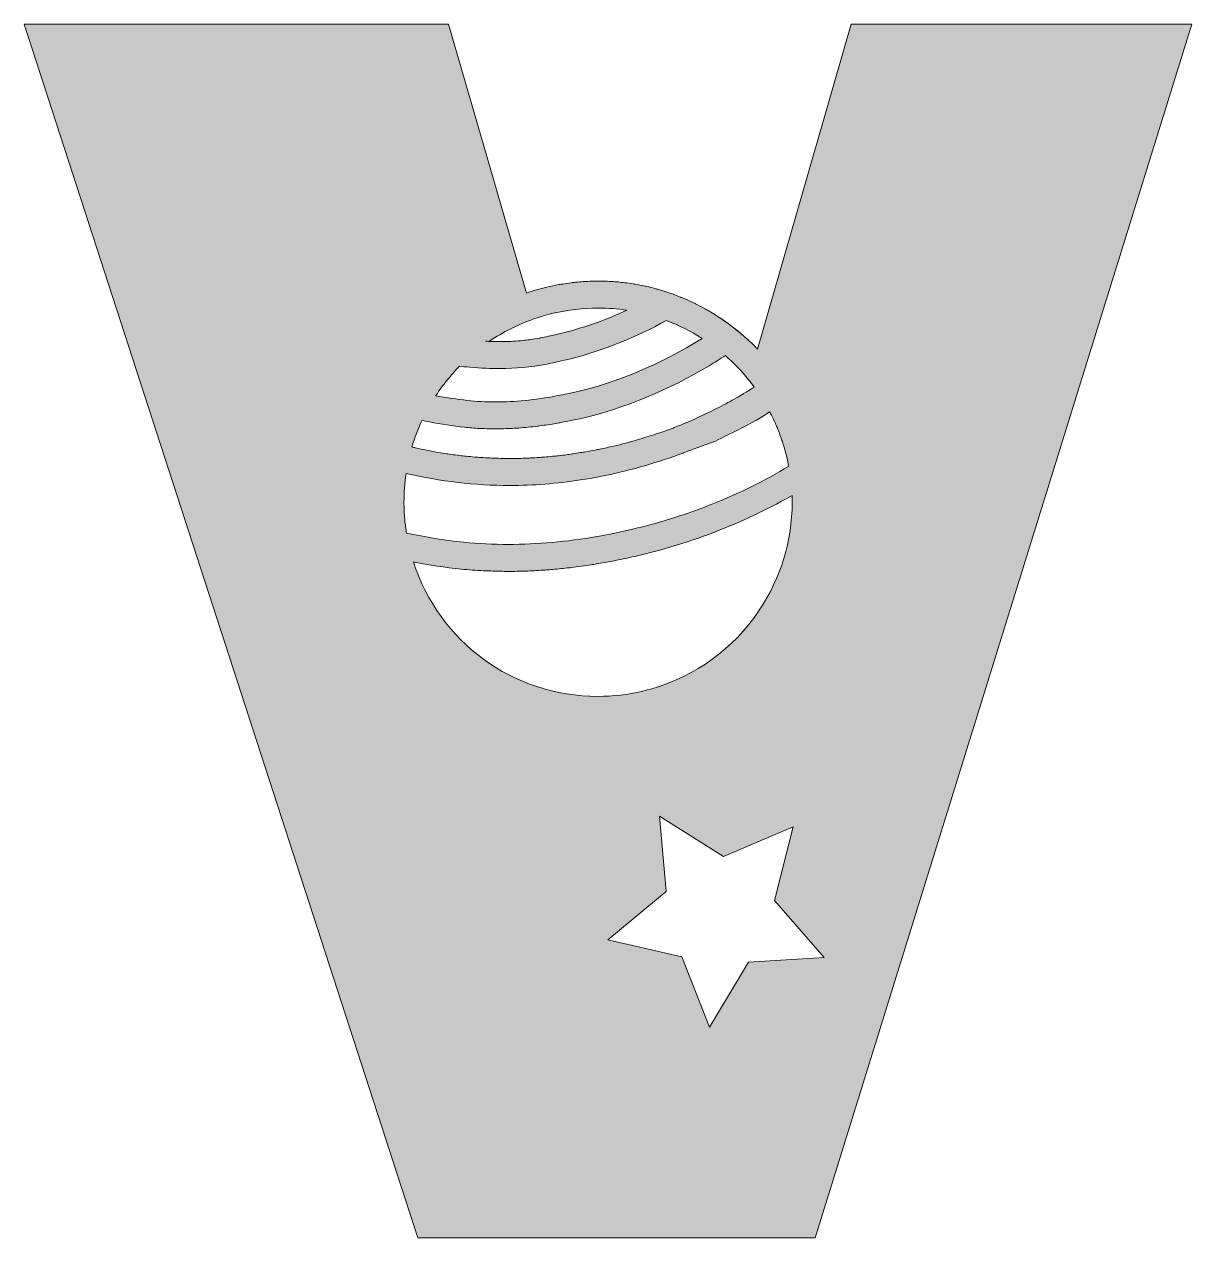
# Model space of a CAD drawing. Header units: millimetres. Extents: x -193 to -31, y -81 to 88.
import ezdxf

# ---------------------------------------------------------------- set-up
doc = ezdxf.new("R2010")
doc.units = ezdxf.units.MM
doc.header["$MEASUREMENT"] = 0
doc.layers.add('Layer 1', color=7, linetype='Continuous', lineweight=0)

# ---------------------------------------------------------------- blocks, each defined once
blk = doc.blocks.new('Block_0')
at = {"layer": 'Layer 1', "transparency": 33554687}
h = blk.add_hatch(color=7, dxfattribs=at)
h.dxf.hatch_style = 2
edge = h.paths.add_edge_path()
edge.add_spline(control_points=[(-92.39, -42.8), (-92.39, -42.8), (-97.82, -51.85), (-97.82, -51.85), (-97.82, -51.85), (-101.7, -42.04), (-101.7, -42.04), (-101.7, -42.04), (-111.98, -39.68), (-111.98, -39.68), (-111.98, -39.68), (-103.85, -32.96), (-103.85, -32.96), (-103.85, -32.96), (-104.78, -22.45), (-104.78, -22.45), (-104.78, -22.45), (-95.88, -28.1), (-95.88, -28.1), (-95.88, -28.1), (-86.17, -23.97), (-86.17, -23.97), (-86.17, -23.97), (-88.79, -34.19), (-88.79, -34.19), (-88.79, -34.19), (-81.87, -42.14), (-81.87, -42.14), (-81.87, -42.14), (-92.39, -42.8), (-92.39, -42.8)], knot_values=[0, 0, 0, 0, 1, 1, 1, 2, 2, 2, 3, 3, 3, 4, 4, 4, 5, 5, 5, 6, 6, 6, 7, 7, 7, 8, 8, 8, 9, 9, 9, 10, 10, 10, 10], degree=3, periodic=0)
edge = h.paths.add_edge_path()
edge.add_spline(control_points=[(-139.05, 12.92), (-136.84, 12.49), (-134.63, 12.15), (-132.42, 11.92), (-131.38, 11.82), (-130.34, 11.74), (-129.29, 11.69), (-128.94, 11.67), (-128.6, 11.67), (-128.25, 11.66), (-127.54, 11.63), (-126.83, 11.61), (-126.11, 11.6), (-126.01, 11.6), (-125.91, 11.6), (-125.81, 11.6), (-125.04, 11.6), (-124.27, 11.61), (-123.5, 11.64), (-123.36, 11.64), (-123.23, 11.65), (-123.1, 11.65), (-122.31, 11.69), (-121.51, 11.73), (-120.72, 11.79), (-120.45, 11.81), (-120.18, 11.83), (-119.91, 11.85), (-119.16, 11.91), (-118.4, 11.99), (-117.64, 12.07), (-117.45, 12.09), (-117.27, 12.11), (-117.08, 12.13), (-116.15, 12.24), (-115.22, 12.37), (-114.28, 12.52), (-114.05, 12.55), (-113.81, 12.6), (-113.58, 12.63), (-113.2, 12.7), (-112.82, 12.76), (-112.43, 12.83), (-112.07, 12.89), (-111.71, 12.96), (-111.35, 13.03), (-111.08, 13.08), (-110.81, 13.14), (-110.54, 13.19), (-109.59, 13.38), (-108.63, 13.59), (-107.67, 13.82), (-106.7, 14.05), (-105.72, 14.3), (-104.75, 14.56), (-102.68, 15.13), (-100.65, 15.78), (-98.67, 16.49), (-94.29, 18.06), (-90.17, 19.97), (-86.34, 22.16), (-86.15, 16.88), (-87.51, 11.66), (-90.34, 7.06), (-93.68, 1.64), (-98.72, -2.35), (-104.68, -4.36), (-105.47, -4.63), (-106.28, -4.86), (-107.1, -5.06), (-107.12, -5.06), (-107.15, -5.07), (-107.17, -5.07), (-109.21, -5.55), (-111.3, -5.8), (-113.37, -5.8), (-125.21, -5.8), (-135.47, 1.8), (-139.05, 12.92)], knot_values=[0, 0, 0, 0, 1, 1, 1, 2, 2, 2, 3, 3, 3, 4, 4, 4, 5, 5, 5, 6, 6, 6, 7, 7, 7, 8, 8, 8, 9, 9, 9, 10, 10, 10, 11, 11, 11, 12, 12, 12, 13, 13, 13, 14, 14, 14, 15, 15, 15, 16, 16, 16, 17, 17, 17, 18, 18, 18, 19, 19, 19, 20, 20, 20, 21, 21, 21, 22, 22, 22, 23, 23, 23, 24, 24, 24, 25, 25, 25, 26, 26, 26, 26], degree=3, periodic=0)
edge = h.paths.add_edge_path()
edge.add_spline(control_points=[(-140.02, 16.94), (-140.03, 16.99), (-140.03, 17.04), (-140.04, 17.09), (-140.14, 17.72), (-140.21, 18.36), (-140.26, 18.99), (-140.27, 19.1), (-140.28, 19.21), (-140.28, 19.32), (-140.33, 19.91), (-140.35, 20.5), (-140.36, 21.09), (-140.36, 21.13), (-140.36, 21.17), (-140.36, 21.21), (-140.36, 22.54), (-140.26, 23.87), (-140.07, 25.2), (-140.07, 25.21), (-140.06, 25.22), (-140.06, 25.24), (-135.31, 24.12), (-130.48, 23.55), (-125.64, 23.55), (-122.38, 23.55), (-119.08, 23.81), (-115.77, 24.32), (-113.95, 24.6), (-112.13, 24.95), (-110.32, 25.39), (-109.17, 25.66), (-108, 25.97), (-106.85, 26.3), (-104.9, 26.87), (-103.17, 27.44), (-101.57, 28.04), (-101.57, 28.04), (-101.5, 28.06), (-101.5, 28.06), (-101.5, 28.06), (-101.43, 28.09), (-101.43, 28.09), (-101.13, 28.22), (-100.7, 28.39), (-100.46, 28.48), (-100.46, 28.48), (-97.29, 29.61), (-97.29, 29.61), (-97.29, 29.61), (-90.89, 32.63), (-89.47, 33.82), (-89.38, 33.67), (-89.29, 33.52), (-89.22, 33.36), (-89.02, 32.97), (-88.83, 32.58), (-88.65, 32.18), (-88.55, 31.94), (-88.45, 31.71), (-88.36, 31.47), (-88.18, 31.03), (-88.01, 30.58), (-87.85, 30.13), (-87.78, 29.92), (-87.7, 29.71), (-87.64, 29.51), (-87.42, 28.84), (-87.23, 28.17), (-87.06, 27.48), (-87.06, 27.48), (-87.06, 27.48), (-87.06, 27.48), (-86.97, 27.07), (-86.88, 26.65), (-86.8, 26.22), (-90.11, 24.22), (-93.64, 22.48), (-97.36, 21), (-100.06, 19.92), (-102.85, 18.97), (-105.75, 18.18), (-106.67, 17.93), (-107.61, 17.69), (-108.54, 17.47), (-110.2, 17.07), (-111.85, 16.74), (-113.49, 16.45), (-117.69, 15.72), (-121.82, 15.35), (-125.81, 15.35), (-127.91, 15.35), (-130.01, 15.45), (-132.04, 15.66), (-134.67, 15.92), (-137.35, 16.35), (-140.01, 16.94), (-140.02, 16.94), (-140.02, 16.94), (-140.02, 16.94)], knot_values=[0, 0, 0, 0, 1, 1, 1, 2, 2, 2, 3, 3, 3, 4, 4, 4, 5, 5, 5, 6, 6, 6, 7, 7, 7, 8, 8, 8, 9, 9, 9, 10, 10, 10, 11, 11, 11, 12, 12, 12, 13, 13, 13, 14, 14, 14, 15, 15, 15, 16, 16, 16, 17, 17, 17, 18, 18, 18, 19, 19, 19, 20, 20, 20, 21, 21, 21, 22, 22, 22, 23, 23, 23, 24, 24, 24, 25, 25, 25, 26, 26, 26, 27, 27, 27, 28, 28, 28, 29, 29, 29, 30, 30, 30, 31, 31, 31, 32, 32, 32, 33, 33, 33, 33], degree=3, periodic=0)
edge = h.paths.add_edge_path()
edge.add_spline(control_points=[(-137.84, 32.62), (-137.49, 32.54), (-137.14, 32.46), (-136.79, 32.4), (-135.19, 32.09), (-133.57, 31.84), (-131.94, 31.66), (-131.24, 31.58), (-130.55, 31.53), (-129.85, 31.49), (-129.62, 31.47), (-129.38, 31.47), (-129.15, 31.47), (-128.68, 31.45), (-128.22, 31.43), (-127.76, 31.43), (-127.71, 31.43), (-127.66, 31.43), (-127.62, 31.43), (-127.5, 31.43), (-127.39, 31.44), (-127.28, 31.44), (-126.53, 31.44), (-125.78, 31.47), (-125.04, 31.51), (-124.81, 31.53), (-124.59, 31.54), (-124.37, 31.55), (-123.5, 31.62), (-122.63, 31.7), (-121.77, 31.8), (-121.67, 31.82), (-121.58, 31.83), (-121.48, 31.84), (-120.7, 31.95), (-119.91, 32.07), (-119.14, 32.2), (-118.91, 32.24), (-118.68, 32.28), (-118.46, 32.32), (-118.34, 32.34), (-118.23, 32.37), (-118.11, 32.39), (-117.37, 32.54), (-116.63, 32.68), (-115.9, 32.84), (-109.51, 34.3), (-103.48, 36.88), (-97.88, 40.21), (-97.12, 40.67), (-96.37, 41.15), (-95.62, 41.63), (-94.45, 40.61), (-93.36, 39.49), (-92.38, 38.27), (-92.11, 37.94), (-91.85, 37.6), (-91.59, 37.25), (-92.05, 36.97), (-92.48, 36.7), (-92.9, 36.44), (-93.02, 36.37), (-93.15, 36.3), (-93.26, 36.23), (-93.98, 35.8), (-94.74, 35.36), (-95.57, 34.92), (-96.4, 34.48), (-97.29, 34.03), (-98.27, 33.55), (-99.06, 33.17), (-99.87, 32.81), (-100.56, 32.5), (-100.95, 32.34), (-101.34, 32.17), (-101.73, 32.01), (-101.73, 32.01), (-101.73, 32.01), (-101.73, 32.01), (-101.82, 31.98), (-101.92, 31.94), (-102.03, 31.89), (-102.36, 31.77), (-102.72, 31.62), (-102.88, 31.55), (-103.26, 31.41), (-103.64, 31.27), (-104.04, 31.13), (-104.83, 30.86), (-105.66, 30.59), (-106.54, 30.31), (-106.98, 30.18), (-107.44, 30.04), (-107.9, 29.9), (-108.99, 29.59), (-110.09, 29.29), (-111.19, 29.03), (-111.83, 28.88), (-112.47, 28.74), (-113.11, 28.61), (-113.32, 28.56), (-113.54, 28.53), (-113.75, 28.48), (-114.18, 28.4), (-114.61, 28.32), (-115.03, 28.24), (-115.28, 28.2), (-115.54, 28.16), (-115.79, 28.12), (-116.13, 28.06), (-116.48, 28), (-116.82, 27.95), (-116.87, 27.95), (-116.91, 27.94), (-116.95, 27.94), (-117.22, 27.9), (-117.49, 27.86), (-117.75, 27.83), (-118.13, 27.78), (-118.5, 27.73), (-118.88, 27.69), (-119.15, 27.66), (-119.42, 27.63), (-119.69, 27.61), (-120.06, 27.57), (-120.43, 27.54), (-120.8, 27.51), (-121.07, 27.48), (-121.34, 27.46), (-121.61, 27.44), (-121.98, 27.42), (-122.35, 27.4), (-122.73, 27.38), (-122.99, 27.37), (-123.25, 27.35), (-123.52, 27.35), (-123.9, 27.33), (-124.29, 27.32), (-124.67, 27.32), (-124.92, 27.31), (-125.17, 27.31), (-125.42, 27.31), (-125.49, 27.31), (-125.56, 27.3), (-125.64, 27.3), (-125.85, 27.3), (-126.06, 27.31), (-126.27, 27.32), (-126.69, 27.32), (-127.11, 27.33), (-127.54, 27.34), (-127.83, 27.35), (-128.12, 27.36), (-128.41, 27.38), (-128.82, 27.4), (-129.22, 27.42), (-129.62, 27.44), (-129.92, 27.46), (-130.22, 27.49), (-130.51, 27.51), (-130.91, 27.55), (-131.31, 27.58), (-131.71, 27.62), (-132.01, 27.66), (-132.31, 27.69), (-132.6, 27.72), (-133, 27.77), (-133.4, 27.82), (-133.79, 27.88), (-134.09, 27.92), (-134.38, 27.96), (-134.68, 28.01), (-135.08, 28.07), (-135.48, 28.14), (-135.88, 28.21), (-136.17, 28.26), (-136.45, 28.31), (-136.74, 28.37), (-137.16, 28.45), (-137.57, 28.53), (-137.98, 28.62), (-138.25, 28.68), (-138.52, 28.74), (-138.79, 28.8), (-138.95, 28.83), (-139.1, 28.87), (-139.25, 28.91), (-138.88, 30.17), (-138.41, 31.41), (-137.84, 32.62)], knot_values=[0, 0, 0, 0, 1, 1, 1, 2, 2, 2, 3, 3, 3, 4, 4, 4, 5, 5, 5, 6, 6, 6, 7, 7, 7, 8, 8, 8, 9, 9, 9, 10, 10, 10, 11, 11, 11, 12, 12, 12, 13, 13, 13, 14, 14, 14, 15, 15, 15, 16, 16, 16, 17, 17, 17, 18, 18, 18, 19, 19, 19, 20, 20, 20, 21, 21, 21, 22, 22, 22, 23, 23, 23, 24, 24, 24, 25, 25, 25, 26, 26, 26, 27, 27, 27, 28, 28, 28, 29, 29, 29, 30, 30, 30, 31, 31, 31, 32, 32, 32, 33, 33, 33, 34, 34, 34, 35, 35, 35, 36, 36, 36, 37, 37, 37, 38, 38, 38, 39, 39, 39, 40, 40, 40, 41, 41, 41, 42, 42, 42, 43, 43, 43, 44, 44, 44, 45, 45, 45, 46, 46, 46, 47, 47, 47, 48, 48, 48, 49, 49, 49, 50, 50, 50, 51, 51, 51, 52, 52, 52, 53, 53, 53, 54, 54, 54, 55, 55, 55, 56, 56, 56, 57, 57, 57, 58, 58, 58, 59, 59, 59, 60, 60, 60, 61, 61, 61, 62, 62, 62, 63, 63, 63, 63], degree=3, periodic=0)
edge = h.paths.add_edge_path()
edge.add_spline(control_points=[(-135.89, 36.1), (-135.42, 36.81), (-134.92, 37.5), (-134.39, 38.17), (-134.38, 38.18), (-134.38, 38.18), (-134.37, 38.19), (-133.82, 38.87), (-133.24, 39.52), (-132.64, 40.15), (-132.63, 40.15), (-132.63, 40.15), (-132.63, 40.15), (-132.21, 40.1), (-131.74, 40.06), (-131.21, 40.01), (-129.63, 39.88), (-128.25, 39.82), (-126.99, 39.82), (-124.78, 39.82), (-122.77, 40.01), (-120.45, 40.45), (-119.41, 40.65), (-118.32, 40.89), (-117.11, 41.2), (-112.6, 42.35), (-108.14, 44.13), (-103.83, 46.51), (-102.09, 45.85), (-100.42, 45.01), (-98.85, 44.01), (-104.69, 40.4), (-110.69, 37.88), (-116.74, 36.5), (-117.56, 36.31), (-118.36, 36.16), (-119.16, 36.01), (-122.13, 35.46), (-124.97, 35.18), (-127.62, 35.18), (-128.95, 35.18), (-130.27, 35.25), (-131.52, 35.39), (-132.95, 35.55), (-134.41, 35.77), (-135.92, 36.05), (-135.93, 36.05), (-135.93, 36.05), (-135.93, 36.05), (-135.92, 36.07), (-135.9, 36.08), (-135.89, 36.1)], knot_values=[0, 0, 0, 0, 1, 1, 1, 2, 2, 2, 3, 3, 3, 4, 4, 4, 5, 5, 5, 6, 6, 6, 7, 7, 7, 8, 8, 8, 9, 9, 9, 10, 10, 10, 11, 11, 11, 12, 12, 12, 13, 13, 13, 14, 14, 14, 15, 15, 15, 16, 16, 16, 17, 17, 17, 17], degree=3, periodic=0)
edge = h.paths.add_edge_path()
edge.add_spline(control_points=[(-128.49, 43.61), (-126.58, 44.9), (-124.49, 45.95), (-122.27, 46.73), (-121.4, 47.03), (-120.51, 47.29), (-119.6, 47.51), (-117.53, 48), (-115.42, 48.25), (-113.32, 48.25), (-113.32, 48.25), (-113.32, 48.25), (-113.32, 48.25), (-111.96, 48.25), (-110.63, 48.13), (-109.32, 47.94), (-112.11, 46.65), (-115.01, 45.61), (-118.03, 44.84), (-118.56, 44.7), (-119.07, 44.58), (-119.56, 44.47), (-119.7, 44.44), (-119.83, 44.41), (-119.97, 44.38), (-120.36, 44.29), (-120.73, 44.21), (-121.1, 44.14), (-121.21, 44.12), (-121.32, 44.1), (-121.43, 44.08), (-121.45, 44.08), (-121.48, 44.07), (-121.5, 44.07), (-121.93, 43.99), (-122.36, 43.92), (-122.78, 43.86), (-122.88, 43.85), (-122.97, 43.84), (-123.07, 43.82), (-123.43, 43.78), (-123.78, 43.74), (-124.14, 43.7), (-124.26, 43.69), (-124.39, 43.68), (-124.51, 43.67), (-124.94, 43.64), (-125.36, 43.61), (-125.79, 43.59), (-125.82, 43.59), (-125.84, 43.59), (-125.86, 43.59), (-126.23, 43.58), (-126.6, 43.57), (-126.99, 43.57), (-127.09, 43.57), (-127.19, 43.57), (-127.29, 43.57), (-127.38, 43.57), (-127.47, 43.58), (-127.55, 43.58), (-127.86, 43.58), (-128.18, 43.59), (-128.5, 43.6), (-128.67, 43.61), (-128.84, 43.62), (-129.01, 43.62), (-128.83, 43.62), (-128.66, 43.61), (-128.49, 43.61)], knot_values=[0, 0, 0, 0, 1, 1, 1, 2, 2, 2, 3, 3, 3, 4, 4, 4, 5, 5, 5, 6, 6, 6, 7, 7, 7, 8, 8, 8, 9, 9, 9, 10, 10, 10, 11, 11, 11, 12, 12, 12, 13, 13, 13, 14, 14, 14, 15, 15, 15, 16, 16, 16, 17, 17, 17, 18, 18, 18, 19, 19, 19, 20, 20, 20, 21, 21, 21, 22, 22, 22, 23, 23, 23, 23], degree=3, periodic=0)
edge = h.paths.add_edge_path()
edge.add_spline(control_points=[(-78.1, 87.73), (-78.1, 87.73), (-91.15, 42.53), (-91.15, 42.53), (-91.19, 42.57), (-91.22, 42.61), (-91.26, 42.64), (-91.33, 42.72), (-91.41, 42.8), (-91.48, 42.88), (-91.79, 43.19), (-92.11, 43.49), (-92.43, 43.79), (-92.43, 43.79), (-92.43, 43.79), (-92.43, 43.79), (-92.43, 43.79), (-92.44, 43.8), (-92.44, 43.8), (-92.84, 44.17), (-93.25, 44.53), (-93.67, 44.87), (-93.68, 44.88), (-93.69, 44.9), (-93.71, 44.91), (-93.74, 44.93), (-93.77, 44.96), (-93.8, 44.98), (-93.8, 44.98), (-93.8, 44.98), (-93.81, 44.99), (-93.81, 44.99), (-93.82, 45), (-93.83, 45), (-94.21, 45.31), (-94.59, 45.61), (-94.98, 45.91), (-94.98, 45.91), (-94.99, 45.91), (-94.99, 45.91), (-95.04, 45.95), (-95.09, 45.98), (-95.13, 46.02), (-95.18, 46.05), (-95.23, 46.09), (-95.28, 46.12), (-95.58, 46.34), (-95.88, 46.54), (-96.18, 46.75), (-95.88, 46.55), (-95.58, 46.34), (-95.29, 46.13), (-95.24, 46.09), (-95.18, 46.06), (-95.13, 46.02), (-95.35, 46.17), (-95.56, 46.33), (-95.78, 46.48), (-95.9, 46.57), (-96.03, 46.65), (-96.16, 46.74), (-96.22, 46.78), (-96.28, 46.82), (-96.34, 46.86), (-96.34, 46.86), (-96.34, 46.86), (-96.34, 46.86), (-96.37, 46.88), (-96.41, 46.9), (-96.44, 46.92), (-96.52, 46.97), (-96.6, 47.02), (-96.67, 47.07), (-97.03, 47.31), (-97.4, 47.53), (-97.77, 47.75), (-97.82, 47.78), (-97.86, 47.81), (-97.91, 47.83), (-97.92, 47.84), (-97.93, 47.85), (-97.94, 47.85), (-97.95, 47.86), (-97.97, 47.87), (-97.99, 47.88), (-98.09, 47.94), (-98.2, 48), (-98.3, 48.06), (-98.38, 48.1), (-98.46, 48.15), (-98.53, 48.19), (-98.95, 48.42), (-99.37, 48.64), (-99.8, 48.85), (-99.81, 48.86), (-99.83, 48.86), (-99.84, 48.87), (-100.24, 49.07), (-100.65, 49.25), (-101.05, 49.43), (-101.17, 49.48), (-101.29, 49.53), (-101.41, 49.58), (-101.52, 49.63), (-101.64, 49.67), (-101.76, 49.72), (-101.8, 49.74), (-101.83, 49.75), (-101.87, 49.77), (-102.03, 49.83), (-102.18, 49.9), (-102.34, 49.96), (-102.49, 50.01), (-102.63, 50.07), (-102.78, 50.12), (-103.07, 50.23), (-103.37, 50.33), (-103.67, 50.43), (-103.82, 50.48), (-103.97, 50.53), (-104.12, 50.58), (-104.43, 50.67), (-104.73, 50.76), (-105.04, 50.85), (-105.19, 50.89), (-105.33, 50.93), (-105.47, 50.97), (-105.83, 51.07), (-106.19, 51.15), (-106.55, 51.24), (-106.64, 51.26), (-106.74, 51.28), (-106.83, 51.3), (-107.3, 51.4), (-107.76, 51.49), (-108.23, 51.57), (-108.3, 51.58), (-108.37, 51.59), (-108.44, 51.6), (-108.83, 51.67), (-109.22, 51.72), (-109.62, 51.77), (-109.77, 51.79), (-109.93, 51.81), (-110.08, 51.82), (-110.4, 51.86), (-110.71, 51.89), (-111.02, 51.91), (-111.2, 51.92), (-111.38, 51.93), (-111.56, 51.94), (-111.86, 51.96), (-112.15, 51.97), (-112.45, 51.98), (-112.64, 51.99), (-112.82, 51.99), (-113, 51.99), (-113.11, 51.99), (-113.22, 52), (-113.32, 52), (-113.45, 52), (-113.58, 51.99), (-113.71, 51.99), (-114.06, 51.98), (-114.41, 51.97), (-114.75, 51.96), (-114.97, 51.95), (-115.19, 51.94), (-115.41, 51.92), (-115.76, 51.9), (-116.11, 51.87), (-116.46, 51.83), (-116.67, 51.81), (-116.88, 51.79), (-117.09, 51.76), (-117.48, 51.71), (-117.86, 51.65), (-118.24, 51.59), (-118.42, 51.56), (-118.6, 51.54), (-118.78, 51.51), (-119.34, 51.41), (-119.9, 51.29), (-120.47, 51.16), (-121.44, 50.93), (-122.39, 50.65), (-123.32, 50.33), (-123.32, 50.33), (-134.18, 87.73), (-134.18, 87.73), (-134.18, 87.73), (-193.22, 87.73), (-193.22, 87.73), (-193.22, 87.73), (-138.42, -81.13), (-138.42, -81.13), (-138.42, -81.13), (-83.1, -81.13), (-83.1, -81.13), (-83.1, -81.13), (-30.7, 87.73), (-30.7, 87.73), (-30.7, 87.73), (-78.1, 87.73), (-78.1, 87.73)], knot_values=[0, 0, 0, 0, 1, 1, 1, 2, 2, 2, 3, 3, 3, 4, 4, 4, 5, 5, 5, 6, 6, 6, 7, 7, 7, 8, 8, 8, 9, 9, 9, 10, 10, 10, 11, 11, 11, 12, 12, 12, 13, 13, 13, 14, 14, 14, 15, 15, 15, 16, 16, 16, 17, 17, 17, 18, 18, 18, 19, 19, 19, 20, 20, 20, 21, 21, 21, 22, 22, 22, 23, 23, 23, 24, 24, 24, 25, 25, 25, 26, 26, 26, 27, 27, 27, 28, 28, 28, 29, 29, 29, 30, 30, 30, 31, 31, 31, 32, 32, 32, 33, 33, 33, 34, 34, 34, 35, 35, 35, 36, 36, 36, 37, 37, 37, 38, 38, 38, 39, 39, 39, 40, 40, 40, 41, 41, 41, 42, 42, 42, 43, 43, 43, 44, 44, 44, 45, 45, 45, 46, 46, 46, 47, 47, 47, 48, 48, 48, 49, 49, 49, 50, 50, 50, 51, 51, 51, 52, 52, 52, 53, 53, 53, 54, 54, 54, 55, 55, 55, 56, 56, 56, 57, 57, 57, 58, 58, 58, 59, 59, 59, 60, 60, 60, 61, 61, 61, 62, 62, 62, 63, 63, 63, 64, 64, 64, 65, 65, 65, 66, 66, 66, 67, 67, 67, 68, 68, 68, 68], degree=3, periodic=0)
h = blk.add_hatch(color=7, dxfattribs=at)
h.dxf.hatch_style = 2
edge = h.paths.add_edge_path()
edge.add_spline(control_points=[(-96.68, 47.07), (-96.78, 47.14), (-96.87, 47.21), (-96.98, 47.27), (-97.09, 47.34), (-97.21, 47.42), (-97.33, 47.49), (-97.52, 47.61), (-97.71, 47.72), (-97.91, 47.83), (-97.86, 47.81), (-97.82, 47.78), (-97.77, 47.75), (-97.4, 47.53), (-97.04, 47.31), (-96.68, 47.07)], knot_values=[0, 0, 0, 0, 1, 1, 1, 2, 2, 2, 3, 3, 3, 4, 4, 4, 5, 5, 5, 5], degree=3, periodic=0)
h = blk.add_hatch(color=7, dxfattribs=at)
h.dxf.hatch_style = 2
edge = h.paths.add_edge_path()
edge.add_spline(control_points=[(-93.84, 45.02), (-94.11, 45.23), (-94.37, 45.44), (-94.64, 45.65), (-94.75, 45.74), (-94.87, 45.82), (-94.98, 45.9), (-94.59, 45.61), (-94.21, 45.31), (-93.83, 45.01), (-93.83, 45.01), (-93.84, 45.01), (-93.84, 45.02)], knot_values=[0, 0, 0, 0, 1, 1, 1, 2, 2, 2, 3, 3, 3, 4, 4, 4, 4], degree=3, periodic=0)
h = blk.add_hatch(color=7, dxfattribs=at)
h.dxf.hatch_style = 2
edge = h.paths.add_edge_path()
edge.add_spline(control_points=[(-93.55, 44.78), (-93.59, 44.81), (-93.63, 44.84), (-93.67, 44.87), (-93.25, 44.53), (-92.84, 44.17), (-92.44, 43.8), (-92.8, 44.14), (-93.17, 44.46), (-93.55, 44.78)], knot_values=[0, 0, 0, 0, 1, 1, 1, 2, 2, 2, 3, 3, 3, 3], degree=3, periodic=0)
at = {"layer": 'Layer 1'}
for points, knots in [([(-78.1, 87.73), (-78.1, 87.73), (-91.15, 42.53), (-91.15, 42.53), (-91.19, 42.57), (-91.22, 42.61), (-91.26, 42.64), (-91.33, 42.72), (-91.41, 42.8), (-91.48, 42.88), (-91.79, 43.19), (-92.11, 43.49), (-92.43, 43.79), (-92.43, 43.79), (-92.43, 43.79), (-92.43, 43.79), (-92.43, 43.79), (-92.44, 43.8), (-92.44, 43.8), (-92.84, 44.17), (-93.25, 44.53), (-93.67, 44.87), (-93.68, 44.88), (-93.69, 44.9), (-93.71, 44.91), (-93.74, 44.93), (-93.77, 44.96), (-93.8, 44.98), (-93.8, 44.98), (-93.8, 44.98), (-93.81, 44.99), (-93.81, 44.99), (-93.82, 45), (-93.83, 45), (-94.21, 45.31), (-94.59, 45.61), (-94.98, 45.91), (-94.98, 45.91), (-94.99, 45.91), (-94.99, 45.91), (-95.04, 45.95), (-95.09, 45.98), (-95.13, 46.02), (-95.18, 46.05), (-95.23, 46.09), (-95.28, 46.12), (-95.58, 46.34), (-95.88, 46.54), (-96.18, 46.75), (-95.88, 46.55), (-95.58, 46.34), (-95.29, 46.13), (-95.24, 46.09), (-95.18, 46.06), (-95.13, 46.02), (-95.35, 46.17), (-95.56, 46.33), (-95.78, 46.48), (-95.9, 46.57), (-96.03, 46.65), (-96.16, 46.74), (-96.22, 46.78), (-96.28, 46.82), (-96.34, 46.86), (-96.34, 46.86), (-96.34, 46.86), (-96.34, 46.86), (-96.37, 46.88), (-96.41, 46.9), (-96.44, 46.92), (-96.52, 46.97), (-96.6, 47.02), (-96.67, 47.07), (-97.03, 47.31), (-97.4, 47.53), (-97.77, 47.75), (-97.82, 47.78), (-97.86, 47.81), (-97.91, 47.83), (-97.92, 47.84), (-97.93, 47.85), (-97.94, 47.85), (-97.95, 47.86), (-97.97, 47.87), (-97.99, 47.88), (-98.09, 47.94), (-98.2, 48), (-98.3, 48.06), (-98.38, 48.1), (-98.46, 48.15), (-98.53, 48.19), (-98.95, 48.42), (-99.37, 48.64), (-99.8, 48.85), (-99.81, 48.86), (-99.83, 48.86), (-99.84, 48.87), (-100.24, 49.07), (-100.65, 49.25), (-101.05, 49.43), (-101.17, 49.48), (-101.29, 49.53), (-101.41, 49.58), (-101.52, 49.63), (-101.64, 49.67), (-101.76, 49.72), (-101.8, 49.74), (-101.83, 49.75), (-101.87, 49.77), (-102.03, 49.83), (-102.18, 49.9), (-102.34, 49.96), (-102.49, 50.01), (-102.63, 50.07), (-102.78, 50.12), (-103.07, 50.23), (-103.37, 50.33), (-103.67, 50.43), (-103.82, 50.48), (-103.97, 50.53), (-104.12, 50.58), (-104.43, 50.67), (-104.73, 50.76), (-105.04, 50.85), (-105.19, 50.89), (-105.33, 50.93), (-105.47, 50.97), (-105.83, 51.07), (-106.19, 51.15), (-106.55, 51.24), (-106.64, 51.26), (-106.74, 51.28), (-106.83, 51.3), (-107.3, 51.4), (-107.76, 51.49), (-108.23, 51.57), (-108.3, 51.58), (-108.37, 51.59), (-108.44, 51.6), (-108.83, 51.67), (-109.22, 51.72), (-109.62, 51.77), (-109.77, 51.79), (-109.93, 51.81), (-110.08, 51.82), (-110.4, 51.86), (-110.71, 51.89), (-111.02, 51.91), (-111.2, 51.92), (-111.38, 51.93), (-111.56, 51.94), (-111.86, 51.96), (-112.15, 51.97), (-112.45, 51.98), (-112.64, 51.99), (-112.82, 51.99), (-113, 51.99), (-113.11, 51.99), (-113.22, 52), (-113.32, 52), (-113.45, 52), (-113.58, 51.99), (-113.71, 51.99), (-114.06, 51.98), (-114.41, 51.97), (-114.75, 51.96), (-114.97, 51.95), (-115.19, 51.94), (-115.41, 51.92), (-115.76, 51.9), (-116.11, 51.87), (-116.46, 51.83), (-116.67, 51.81), (-116.88, 51.79), (-117.09, 51.76), (-117.48, 51.71), (-117.86, 51.65), (-118.24, 51.59), (-118.42, 51.56), (-118.6, 51.54), (-118.78, 51.51), (-119.34, 51.41), (-119.9, 51.29), (-120.47, 51.16), (-121.44, 50.93), (-122.39, 50.65), (-123.32, 50.33), (-123.32, 50.33), (-134.18, 87.73), (-134.18, 87.73), (-134.18, 87.73), (-193.22, 87.73), (-193.22, 87.73), (-193.22, 87.73), (-138.42, -81.13), (-138.42, -81.13), (-138.42, -81.13), (-83.1, -81.13), (-83.1, -81.13), (-83.1, -81.13), (-30.7, 87.73), (-30.7, 87.73), (-30.7, 87.73), (-78.1, 87.73), (-78.1, 87.73)], [0, 0, 0, 0, 1, 1, 1, 2, 2, 2, 3, 3, 3, 4, 4, 4, 5, 5, 5, 6, 6, 6, 7, 7, 7, 8, 8, 8, 9, 9, 9, 10, 10, 10, 11, 11, 11, 12, 12, 12, 13, 13, 13, 14, 14, 14, 15, 15, 15, 16, 16, 16, 17, 17, 17, 18, 18, 18, 19, 19, 19, 20, 20, 20, 21, 21, 21, 22, 22, 22, 23, 23, 23, 24, 24, 24, 25, 25, 25, 26, 26, 26, 27, 27, 27, 28, 28, 28, 29, 29, 29, 30, 30, 30, 31, 31, 31, 32, 32, 32, 33, 33, 33, 34, 34, 34, 35, 35, 35, 36, 36, 36, 37, 37, 37, 38, 38, 38, 39, 39, 39, 40, 40, 40, 41, 41, 41, 42, 42, 42, 43, 43, 43, 44, 44, 44, 45, 45, 45, 46, 46, 46, 47, 47, 47, 48, 48, 48, 49, 49, 49, 50, 50, 50, 51, 51, 51, 52, 52, 52, 53, 53, 53, 54, 54, 54, 55, 55, 55, 56, 56, 56, 57, 57, 57, 58, 58, 58, 59, 59, 59, 60, 60, 60, 61, 61, 61, 62, 62, 62, 63, 63, 63, 64, 64, 64, 65, 65, 65, 66, 66, 66, 67, 67, 67, 68, 68, 68, 68]), ([(-128.49, 43.61), (-126.58, 44.9), (-124.49, 45.95), (-122.27, 46.73), (-121.4, 47.03), (-120.51, 47.29), (-119.6, 47.51), (-117.53, 48), (-115.42, 48.25), (-113.32, 48.25), (-113.32, 48.25), (-113.32, 48.25), (-113.32, 48.25), (-111.96, 48.25), (-110.63, 48.13), (-109.32, 47.94), (-112.11, 46.65), (-115.01, 45.61), (-118.03, 44.84), (-118.56, 44.7), (-119.07, 44.58), (-119.56, 44.47), (-119.7, 44.44), (-119.83, 44.41), (-119.97, 44.38), (-120.36, 44.29), (-120.73, 44.21), (-121.1, 44.14), (-121.21, 44.12), (-121.32, 44.1), (-121.43, 44.08), (-121.45, 44.08), (-121.48, 44.07), (-121.5, 44.07), (-121.93, 43.99), (-122.36, 43.92), (-122.78, 43.86), (-122.88, 43.85), (-122.97, 43.84), (-123.07, 43.82), (-123.43, 43.78), (-123.78, 43.74), (-124.14, 43.7), (-124.26, 43.69), (-124.39, 43.68), (-124.51, 43.67), (-124.94, 43.64), (-125.36, 43.61), (-125.79, 43.59), (-125.82, 43.59), (-125.84, 43.59), (-125.86, 43.59), (-126.23, 43.58), (-126.6, 43.57), (-126.99, 43.57), (-127.09, 43.57), (-127.19, 43.57), (-127.29, 43.57), (-127.38, 43.57), (-127.47, 43.58), (-127.55, 43.58), (-127.86, 43.58), (-128.18, 43.59), (-128.5, 43.6), (-128.67, 43.61), (-128.84, 43.62), (-129.01, 43.62), (-128.83, 43.62), (-128.66, 43.61), (-128.49, 43.61)], [0, 0, 0, 0, 1, 1, 1, 2, 2, 2, 3, 3, 3, 4, 4, 4, 5, 5, 5, 6, 6, 6, 7, 7, 7, 8, 8, 8, 9, 9, 9, 10, 10, 10, 11, 11, 11, 12, 12, 12, 13, 13, 13, 14, 14, 14, 15, 15, 15, 16, 16, 16, 17, 17, 17, 18, 18, 18, 19, 19, 19, 20, 20, 20, 21, 21, 21, 22, 22, 22, 23, 23, 23, 23]), ([(-96.68, 47.07), (-96.78, 47.14), (-96.87, 47.21), (-96.98, 47.27), (-97.09, 47.34), (-97.21, 47.42), (-97.33, 47.49), (-97.52, 47.61), (-97.71, 47.72), (-97.91, 47.83), (-97.86, 47.81), (-97.82, 47.78), (-97.77, 47.75), (-97.4, 47.53), (-97.04, 47.31), (-96.68, 47.07)], [0, 0, 0, 0, 1, 1, 1, 2, 2, 2, 3, 3, 3, 4, 4, 4, 5, 5, 5, 5]), ([(-135.89, 36.1), (-135.42, 36.81), (-134.92, 37.5), (-134.39, 38.17), (-134.38, 38.18), (-134.38, 38.18), (-134.37, 38.19), (-133.82, 38.87), (-133.24, 39.52), (-132.64, 40.15), (-132.63, 40.15), (-132.63, 40.15), (-132.63, 40.15), (-132.21, 40.1), (-131.74, 40.06), (-131.21, 40.01), (-129.63, 39.88), (-128.25, 39.82), (-126.99, 39.82), (-124.78, 39.82), (-122.77, 40.01), (-120.45, 40.45), (-119.41, 40.65), (-118.32, 40.89), (-117.11, 41.2), (-112.6, 42.35), (-108.14, 44.13), (-103.83, 46.51), (-102.09, 45.85), (-100.42, 45.01), (-98.85, 44.01), (-104.69, 40.4), (-110.69, 37.88), (-116.74, 36.5), (-117.56, 36.31), (-118.36, 36.16), (-119.16, 36.01), (-122.13, 35.46), (-124.97, 35.18), (-127.62, 35.18), (-128.95, 35.18), (-130.27, 35.25), (-131.52, 35.39), (-132.95, 35.55), (-134.41, 35.77), (-135.92, 36.05), (-135.93, 36.05), (-135.93, 36.05), (-135.93, 36.05), (-135.92, 36.07), (-135.9, 36.08), (-135.89, 36.1)], [0, 0, 0, 0, 1, 1, 1, 2, 2, 2, 3, 3, 3, 4, 4, 4, 5, 5, 5, 6, 6, 6, 7, 7, 7, 8, 8, 8, 9, 9, 9, 10, 10, 10, 11, 11, 11, 12, 12, 12, 13, 13, 13, 14, 14, 14, 15, 15, 15, 16, 16, 16, 17, 17, 17, 17]), ([(-93.84, 45.02), (-94.11, 45.23), (-94.37, 45.44), (-94.64, 45.65), (-94.75, 45.74), (-94.87, 45.82), (-94.98, 45.9), (-94.59, 45.61), (-94.21, 45.31), (-93.83, 45.01), (-93.83, 45.01), (-93.84, 45.01), (-93.84, 45.02)], [0, 0, 0, 0, 1, 1, 1, 2, 2, 2, 3, 3, 3, 4, 4, 4, 4]), ([(-93.55, 44.78), (-93.59, 44.81), (-93.63, 44.84), (-93.67, 44.87), (-93.25, 44.53), (-92.84, 44.17), (-92.44, 43.8), (-92.8, 44.14), (-93.17, 44.46), (-93.55, 44.78)], [0, 0, 0, 0, 1, 1, 1, 2, 2, 2, 3, 3, 3, 3]), ([(-137.84, 32.62), (-137.49, 32.54), (-137.14, 32.46), (-136.79, 32.4), (-135.19, 32.09), (-133.57, 31.84), (-131.94, 31.66), (-131.24, 31.58), (-130.55, 31.53), (-129.85, 31.49), (-129.62, 31.47), (-129.38, 31.47), (-129.15, 31.47), (-128.68, 31.45), (-128.22, 31.43), (-127.76, 31.43), (-127.71, 31.43), (-127.66, 31.43), (-127.62, 31.43), (-127.5, 31.43), (-127.39, 31.44), (-127.28, 31.44), (-126.53, 31.44), (-125.78, 31.47), (-125.04, 31.51), (-124.81, 31.53), (-124.59, 31.54), (-124.37, 31.55), (-123.5, 31.62), (-122.63, 31.7), (-121.77, 31.8), (-121.67, 31.82), (-121.58, 31.83), (-121.48, 31.84), (-120.7, 31.95), (-119.91, 32.07), (-119.14, 32.2), (-118.91, 32.24), (-118.68, 32.28), (-118.46, 32.32), (-118.34, 32.34), (-118.23, 32.37), (-118.11, 32.39), (-117.37, 32.54), (-116.63, 32.68), (-115.9, 32.84), (-109.51, 34.3), (-103.48, 36.88), (-97.88, 40.21), (-97.12, 40.67), (-96.37, 41.15), (-95.62, 41.63), (-94.45, 40.61), (-93.36, 39.49), (-92.38, 38.27), (-92.11, 37.94), (-91.85, 37.6), (-91.59, 37.25), (-92.05, 36.97), (-92.48, 36.7), (-92.9, 36.44), (-93.02, 36.37), (-93.15, 36.3), (-93.26, 36.23), (-93.98, 35.8), (-94.74, 35.36), (-95.57, 34.92), (-96.4, 34.48), (-97.29, 34.03), (-98.27, 33.55), (-99.06, 33.17), (-99.87, 32.81), (-100.56, 32.5), (-100.95, 32.34), (-101.34, 32.17), (-101.73, 32.01), (-101.73, 32.01), (-101.73, 32.01), (-101.73, 32.01), (-101.82, 31.98), (-101.92, 31.94), (-102.03, 31.89), (-102.36, 31.77), (-102.72, 31.62), (-102.88, 31.55), (-103.26, 31.41), (-103.64, 31.27), (-104.04, 31.13), (-104.83, 30.86), (-105.66, 30.59), (-106.54, 30.31), (-106.98, 30.18), (-107.44, 30.04), (-107.9, 29.9), (-108.99, 29.59), (-110.09, 29.29), (-111.19, 29.03), (-111.83, 28.88), (-112.47, 28.74), (-113.11, 28.61), (-113.32, 28.56), (-113.54, 28.53), (-113.75, 28.48), (-114.18, 28.4), (-114.61, 28.32), (-115.03, 28.24), (-115.28, 28.2), (-115.54, 28.16), (-115.79, 28.12), (-116.13, 28.06), (-116.48, 28), (-116.82, 27.95), (-116.87, 27.95), (-116.91, 27.94), (-116.95, 27.94), (-117.22, 27.9), (-117.49, 27.86), (-117.75, 27.83), (-118.13, 27.78), (-118.5, 27.73), (-118.88, 27.69), (-119.15, 27.66), (-119.42, 27.63), (-119.69, 27.61), (-120.06, 27.57), (-120.43, 27.54), (-120.8, 27.51), (-121.07, 27.48), (-121.34, 27.46), (-121.61, 27.44), (-121.98, 27.42), (-122.35, 27.4), (-122.73, 27.38), (-122.99, 27.37), (-123.25, 27.35), (-123.52, 27.35), (-123.9, 27.33), (-124.29, 27.32), (-124.67, 27.32), (-124.92, 27.31), (-125.17, 27.31), (-125.42, 27.31), (-125.49, 27.31), (-125.56, 27.3), (-125.64, 27.3), (-125.85, 27.3), (-126.06, 27.31), (-126.27, 27.32), (-126.69, 27.32), (-127.11, 27.33), (-127.54, 27.34), (-127.83, 27.35), (-128.12, 27.36), (-128.41, 27.38), (-128.82, 27.4), (-129.22, 27.42), (-129.62, 27.44), (-129.92, 27.46), (-130.22, 27.49), (-130.51, 27.51), (-130.91, 27.55), (-131.31, 27.58), (-131.71, 27.62), (-132.01, 27.66), (-132.31, 27.69), (-132.6, 27.72), (-133, 27.77), (-133.4, 27.82), (-133.79, 27.88), (-134.09, 27.92), (-134.38, 27.96), (-134.68, 28.01), (-135.08, 28.07), (-135.48, 28.14), (-135.88, 28.21), (-136.17, 28.26), (-136.45, 28.31), (-136.74, 28.37), (-137.16, 28.45), (-137.57, 28.53), (-137.98, 28.62), (-138.25, 28.68), (-138.52, 28.74), (-138.79, 28.8), (-138.95, 28.83), (-139.1, 28.87), (-139.25, 28.91), (-138.88, 30.17), (-138.41, 31.41), (-137.84, 32.62)], [0, 0, 0, 0, 1, 1, 1, 2, 2, 2, 3, 3, 3, 4, 4, 4, 5, 5, 5, 6, 6, 6, 7, 7, 7, 8, 8, 8, 9, 9, 9, 10, 10, 10, 11, 11, 11, 12, 12, 12, 13, 13, 13, 14, 14, 14, 15, 15, 15, 16, 16, 16, 17, 17, 17, 18, 18, 18, 19, 19, 19, 20, 20, 20, 21, 21, 21, 22, 22, 22, 23, 23, 23, 24, 24, 24, 25, 25, 25, 26, 26, 26, 27, 27, 27, 28, 28, 28, 29, 29, 29, 30, 30, 30, 31, 31, 31, 32, 32, 32, 33, 33, 33, 34, 34, 34, 35, 35, 35, 36, 36, 36, 37, 37, 37, 38, 38, 38, 39, 39, 39, 40, 40, 40, 41, 41, 41, 42, 42, 42, 43, 43, 43, 44, 44, 44, 45, 45, 45, 46, 46, 46, 47, 47, 47, 48, 48, 48, 49, 49, 49, 50, 50, 50, 51, 51, 51, 52, 52, 52, 53, 53, 53, 54, 54, 54, 55, 55, 55, 56, 56, 56, 57, 57, 57, 58, 58, 58, 59, 59, 59, 60, 60, 60, 61, 61, 61, 62, 62, 62, 63, 63, 63, 63]), ([(-140.02, 16.94), (-140.03, 16.99), (-140.03, 17.04), (-140.04, 17.09), (-140.14, 17.72), (-140.21, 18.36), (-140.26, 18.99), (-140.27, 19.1), (-140.28, 19.21), (-140.28, 19.32), (-140.33, 19.91), (-140.35, 20.5), (-140.36, 21.09), (-140.36, 21.13), (-140.36, 21.17), (-140.36, 21.21), (-140.36, 22.54), (-140.26, 23.87), (-140.07, 25.2), (-140.07, 25.21), (-140.06, 25.22), (-140.06, 25.24), (-135.31, 24.12), (-130.48, 23.55), (-125.64, 23.55), (-122.38, 23.55), (-119.08, 23.81), (-115.77, 24.32), (-113.95, 24.6), (-112.13, 24.95), (-110.32, 25.39), (-109.17, 25.66), (-108, 25.97), (-106.85, 26.3), (-104.9, 26.87), (-103.17, 27.44), (-101.57, 28.04), (-101.57, 28.04), (-101.5, 28.06), (-101.5, 28.06), (-101.5, 28.06), (-101.43, 28.09), (-101.43, 28.09), (-101.13, 28.22), (-100.7, 28.39), (-100.46, 28.48), (-100.46, 28.48), (-97.29, 29.61), (-97.29, 29.61), (-97.29, 29.61), (-90.89, 32.63), (-89.47, 33.82), (-89.38, 33.67), (-89.29, 33.52), (-89.22, 33.36), (-89.02, 32.97), (-88.83, 32.58), (-88.65, 32.18), (-88.55, 31.94), (-88.45, 31.71), (-88.36, 31.47), (-88.18, 31.03), (-88.01, 30.58), (-87.85, 30.13), (-87.78, 29.92), (-87.7, 29.71), (-87.64, 29.51), (-87.42, 28.84), (-87.23, 28.17), (-87.06, 27.48), (-87.06, 27.48), (-87.06, 27.48), (-87.06, 27.48), (-86.97, 27.07), (-86.88, 26.65), (-86.8, 26.22), (-90.11, 24.22), (-93.64, 22.48), (-97.36, 21), (-100.06, 19.92), (-102.85, 18.97), (-105.75, 18.18), (-106.67, 17.93), (-107.61, 17.69), (-108.54, 17.47), (-110.2, 17.07), (-111.85, 16.74), (-113.49, 16.45), (-117.69, 15.72), (-121.82, 15.35), (-125.81, 15.35), (-127.91, 15.35), (-130.01, 15.45), (-132.04, 15.66), (-134.67, 15.92), (-137.35, 16.35), (-140.01, 16.94), (-140.02, 16.94), (-140.02, 16.94), (-140.02, 16.94)], [0, 0, 0, 0, 1, 1, 1, 2, 2, 2, 3, 3, 3, 4, 4, 4, 5, 5, 5, 6, 6, 6, 7, 7, 7, 8, 8, 8, 9, 9, 9, 10, 10, 10, 11, 11, 11, 12, 12, 12, 13, 13, 13, 14, 14, 14, 15, 15, 15, 16, 16, 16, 17, 17, 17, 18, 18, 18, 19, 19, 19, 20, 20, 20, 21, 21, 21, 22, 22, 22, 23, 23, 23, 24, 24, 24, 25, 25, 25, 26, 26, 26, 27, 27, 27, 28, 28, 28, 29, 29, 29, 30, 30, 30, 31, 31, 31, 32, 32, 32, 33, 33, 33, 33]), ([(-139.05, 12.92), (-136.84, 12.49), (-134.63, 12.15), (-132.42, 11.92), (-131.38, 11.82), (-130.34, 11.74), (-129.29, 11.69), (-128.94, 11.67), (-128.6, 11.67), (-128.25, 11.66), (-127.54, 11.63), (-126.83, 11.61), (-126.11, 11.6), (-126.01, 11.6), (-125.91, 11.6), (-125.81, 11.6), (-125.04, 11.6), (-124.27, 11.61), (-123.5, 11.64), (-123.36, 11.64), (-123.23, 11.65), (-123.1, 11.65), (-122.31, 11.69), (-121.51, 11.73), (-120.72, 11.79), (-120.45, 11.81), (-120.18, 11.83), (-119.91, 11.85), (-119.16, 11.91), (-118.4, 11.99), (-117.64, 12.07), (-117.45, 12.09), (-117.27, 12.11), (-117.08, 12.13), (-116.15, 12.24), (-115.22, 12.37), (-114.28, 12.52), (-114.05, 12.55), (-113.81, 12.6), (-113.58, 12.63), (-113.2, 12.7), (-112.82, 12.76), (-112.43, 12.83), (-112.07, 12.89), (-111.71, 12.96), (-111.35, 13.03), (-111.08, 13.08), (-110.81, 13.14), (-110.54, 13.19), (-109.59, 13.38), (-108.63, 13.59), (-107.67, 13.82), (-106.7, 14.05), (-105.72, 14.3), (-104.75, 14.56), (-102.68, 15.13), (-100.65, 15.78), (-98.67, 16.49), (-94.29, 18.06), (-90.17, 19.97), (-86.34, 22.16), (-86.15, 16.88), (-87.51, 11.66), (-90.34, 7.06), (-93.68, 1.64), (-98.72, -2.35), (-104.68, -4.36), (-105.47, -4.63), (-106.28, -4.86), (-107.1, -5.06), (-107.12, -5.06), (-107.15, -5.07), (-107.17, -5.07), (-109.21, -5.55), (-111.3, -5.8), (-113.37, -5.8), (-125.21, -5.8), (-135.47, 1.8), (-139.05, 12.92)], [0, 0, 0, 0, 1, 1, 1, 2, 2, 2, 3, 3, 3, 4, 4, 4, 5, 5, 5, 6, 6, 6, 7, 7, 7, 8, 8, 8, 9, 9, 9, 10, 10, 10, 11, 11, 11, 12, 12, 12, 13, 13, 13, 14, 14, 14, 15, 15, 15, 16, 16, 16, 17, 17, 17, 18, 18, 18, 19, 19, 19, 20, 20, 20, 21, 21, 21, 22, 22, 22, 23, 23, 23, 24, 24, 24, 25, 25, 25, 26, 26, 26, 26]), ([(-92.39, -42.8), (-92.39, -42.8), (-97.82, -51.85), (-97.82, -51.85), (-97.82, -51.85), (-101.7, -42.04), (-101.7, -42.04), (-101.7, -42.04), (-111.98, -39.68), (-111.98, -39.68), (-111.98, -39.68), (-103.85, -32.96), (-103.85, -32.96), (-103.85, -32.96), (-104.78, -22.45), (-104.78, -22.45), (-104.78, -22.45), (-95.88, -28.1), (-95.88, -28.1), (-95.88, -28.1), (-86.17, -23.97), (-86.17, -23.97), (-86.17, -23.97), (-88.79, -34.19), (-88.79, -34.19), (-88.79, -34.19), (-81.87, -42.14), (-81.87, -42.14), (-81.87, -42.14), (-92.39, -42.8), (-92.39, -42.8)], [0, 0, 0, 0, 1, 1, 1, 2, 2, 2, 3, 3, 3, 4, 4, 4, 5, 5, 5, 6, 6, 6, 7, 7, 7, 8, 8, 8, 9, 9, 9, 10, 10, 10, 10])]:
    blk.add_open_spline(points, degree=3, knots=knots, dxfattribs=at)

msp = doc.modelspace()

# ---------------------------------------------------------------- block references
at = {"layer": 'Layer 1'}
msp.add_blockref('Block_0', (0, 0), dxfattribs=at)

doc.saveas('drawing.dxf')
